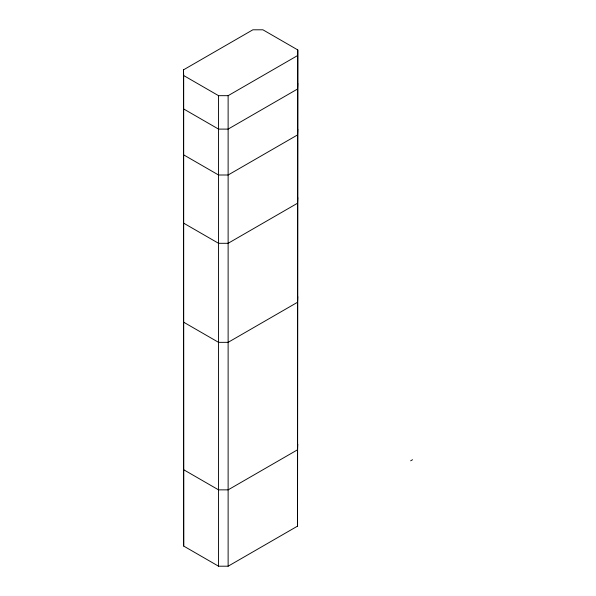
<?xml version="1.0" encoding="UTF-8"?>
<svg xmlns="http://www.w3.org/2000/svg" width="596" height="596" viewBox="0 0 596 596"><rect width="100%" height="100%" fill="white"/><g stroke="black" fill="none" stroke-linecap="round" stroke-linejoin="round"><path stroke-width="0.89" d="M297.546 526.126L297.776 49.93L262.91 29.8L252.868 29.8L183.456 69.874L183.687 546.07L218.553 566.2L228.126 566.2L297.546 526.126L297.776 49.93M297.776 83.358L297.546 89.02L228.126 129.101L218.553 129.101L183.687 108.971M297.776 129.265L297.546 134.927L228.126 175.001L218.553 175.001L183.687 154.871M297.776 197.559L297.546 203.221L228.126 243.302L218.553 243.302L183.687 223.172M297.776 296.599L297.546 302.261L228.126 342.342L218.553 342.342L183.687 322.212M297.776 444.124L297.546 449.786L228.126 489.86L218.553 489.86L183.687 469.73M183.456 69.874L183.687 75.543L218.553 95.673L228.126 95.673L297.546 55.592M410.674 460.805L412.544 459.725M228.126 95.673L228.126 566.2M218.553 95.673L218.553 566.2M183.687 75.543L183.687 546.07"/></g></svg>
